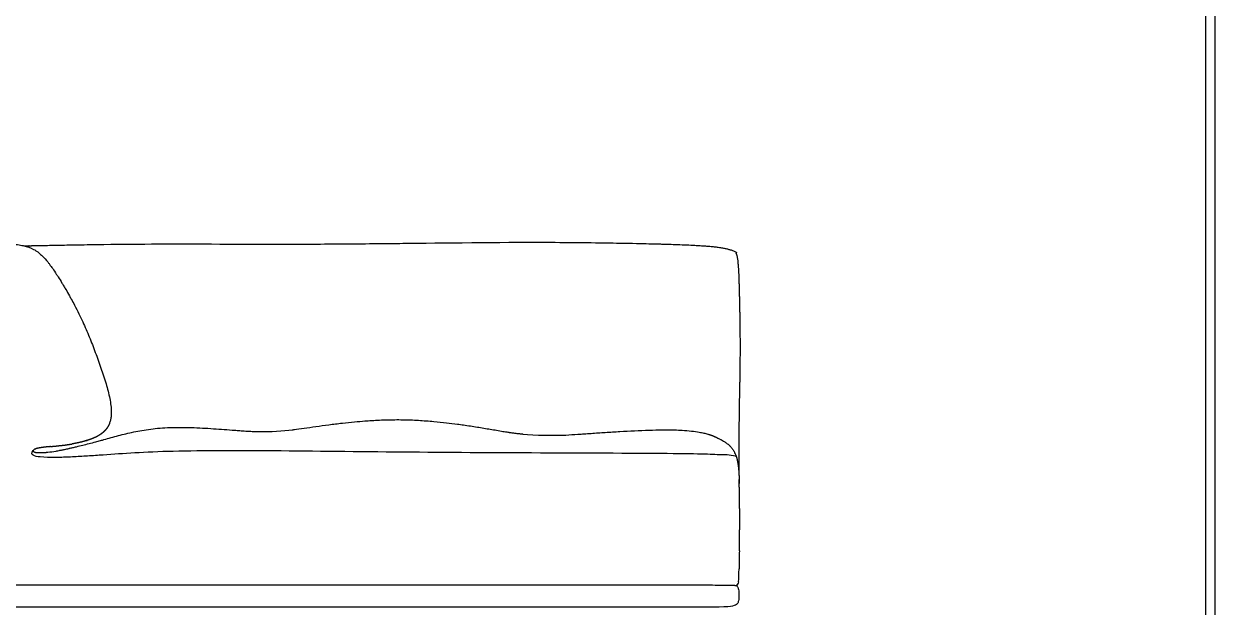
# Model space of a CAD drawing. Header units: millimetres. Extents: x 0 to 2575, y 0 to 3642.
# Drawn here: x 927 to 2575, y 1720 to 2526 of the extents above; entities that cross this region are included whole.
import ezdxf

# ---------------------------------------------------------------- set-up
doc = ezdxf.new("R2010")
doc.units = ezdxf.units.MM
doc.layers.add('4501 Delphi Corner module 120 x 85 cm - L', color=7, linetype='Continuous', true_color=0x000000)

msp = doc.modelspace()

# ---------------------------------------------------------------- linework, layer by layer
at = {"layer": '4501 Delphi Corner module 120 x 85 cm - L'}
for points in [[(0, 0), (2575.1, 0), (2575.1, 3641.9), (0, 3641.9)], [(12.8, 12.8), (2562.3, 12.8), (2562.3, 3629.1), (12.8, 3629.1)]]:
    msp.add_lwpolyline(points, close=True, dxfattribs=at)
at = {"layer": '4501 Delphi Corner module 120 x 85 cm - L', "color": 178, "lineweight": -3, "true_color": 0x000000}
for points, degree, knots in [([(910.2, 2222.2), (913.1, 2221.9), (915.9, 2221.5), (921.3, 2220.7), (923.9, 2220.3), (931.9, 2218.4), (936.5, 2216.8), (940.7, 2214.5)], 3, [196.867555, 196.867555, 196.867555, 196.867555, 208.314061, 208.314061, 219.921189, 219.921189, 245.297347, 245.297347, 245.297347, 245.297347]), ([(927.4, 2219.5), (930.9, 2219.5), (934.3, 2219.6), (934.3, 2219.6), (934.4, 2219.6), (940, 2219.7), (945.6, 2219.8)], 2, [15.365534, 15.365534, 15.365534, 16, 16, 17, 17, 18, 18, 18]), ([(940.7, 2214.5), (941.8, 2214), (942.8, 2213.4), (945, 2212), (946.1, 2211.2), (948, 2209.8), (948.7, 2209.2), (950.8, 2207.4), (952.2, 2206.1), (955.7, 2202.6), (957.8, 2200.2), (961.1, 2196.2), (961.9, 2195.1), (964.2, 2192), (965.7, 2190), (967.2, 2187.9)], 3, [0, 0, 0, 0, 6.612624, 6.612624, 14.166369, 14.166369, 18.976298, 18.976298, 28.297862, 28.297862, 41.146151, 41.146151, 45.717022, 45.717022, 53.394162, 53.394162, 53.394162, 53.394162]), ([(945.6, 2219.8), (951.1, 2219.9), (956.7, 2220.1), (956.9, 2220.1), (957.1, 2220.1)], 2, [0, 0, 0, 1, 1, 2, 2, 2]), ([(957.1, 2220.1), (960.9, 2220.1), (964.8, 2220.2), (972.6, 2220.4), (976.6, 2220.4), (984.8, 2220.6), (988.8, 2220.7), (1004.4, 2220.9), (1016.5, 2221.1), (1053.7, 2221.7), (1078.7, 2221.9), (1103.8, 2222)], 3, [0, 0, 0, 0, 10.370826, 10.370826, 20.648249, 20.648249, 31.929803, 31.929803, 69.498996, 69.498996, 147.48784, 147.48784, 147.48784, 147.48784]), ([(1270.1, 2221.8), (1299.8, 2221.8), (1330.1, 2221.9), (1375.6, 2222.2), (1390.8, 2222.3), (1415.6, 2222.6), (1425.8, 2222.7), (1440.7, 2222.8), (1445.8, 2222.9), (1451.4, 2222.9)], 3, [0, 0, 0, 0, 87.173002, 87.173002, 133.858523, 133.858523, 166.565195, 166.565195, 181.546674, 181.546674, 181.546674, 181.546674]), ([(1644, 2224.4), (1676.3, 2224.3), (1710.3, 2223.9), (1748.6, 2223.3), (1753.8, 2223.2), (1762, 2223.1), (1765.6, 2223), (1776.4, 2222.8), (1782.6, 2222.6), (1793, 2222.4), (1797.5, 2222.3), (1803.6, 2222.1), (1805.7, 2222.1), (1809.9, 2221.9), (1812, 2221.9), (1817.4, 2221.7), (1821.2, 2221.6), (1825.6, 2221.5)], 3, [0.009498, 0.009498, 0.009498, 0.009498, 74.289164, 74.289164, 88.088366, 88.088366, 99.287895, 99.287895, 121.099691, 121.099691, 142.154398, 142.154398, 153.424423, 153.424423, 164.713392, 164.713392, 182.485993, 182.485993, 182.485993, 182.485993]), ([(1825.6, 2221.5), (1829.6, 2221.3), (1833.7, 2221.2), (1841.7, 2220.8), (1845.9, 2220.7), (1851.2, 2220.4), (1852.4, 2220.4), (1856, 2220.2), (1858.5, 2220), (1863.4, 2219.7), (1865.9, 2219.6), (1870.6, 2219.2), (1872.7, 2219.1), (1874.8, 2218.9)], 3, [182.485993, 182.485993, 182.485993, 182.485993, 194.869778, 194.869778, 207.365257, 207.365257, 211.117504, 211.117504, 218.627785, 218.627785, 226.34808, 226.34808, 233.009173, 233.009173, 233.009173, 233.009173]), ([(1874.8, 2218.9), (1876.7, 2218.7), (1878.8, 2218.5), (1882.5, 2218.1), (1884.3, 2217.9), (1887.2, 2217.5), (1888.3, 2217.4), (1891.3, 2216.9), (1893.1, 2216.6), (1895, 2216.3)], 3, [0, 0, 0, 0, 6.23849, 6.23849, 11.931448, 11.931448, 15.495561, 15.495561, 21.554636, 21.554636, 21.554636, 21.554636]), ([(1895, 2216.3), (1896.5, 2216), (1898.1, 2215.7), (1900.2, 2215.2), (1900.9, 2215), (1902.1, 2214.7), (1902.7, 2214.5), (1904.7, 2214), (1906.2, 2213.5), (1908.3, 2212.8), (1909, 2212.5), (1910.4, 2211.9), (1911.1, 2211.5), (1911.6, 2211.2)], 3, [0, 0, 0, 0, 4.922841, 4.922841, 7.070458, 7.070458, 9.006092, 9.006092, 13.495436, 13.495436, 15.738734, 15.738734, 18.324934, 18.324934, 18.324934, 18.324934]), ([(1911.6, 2211.2), (1911.7, 2211.1), (1911.8, 2211.1), (1911.8, 2211.1), (1911.9, 2211), (1912, 2211), (1912.1, 2210.9), (1912.1, 2210.8), (1912.2, 2210.7), (1912.3, 2210.7), (1912.3, 2210.7), (1912.3, 2210.7), (1912.4, 2210.6), (1912.4, 2210.6), (1912.5, 2210.5), (1912.5, 2210.5), (1912.6, 2210.4), (1912.6, 2210.4), (1912.6, 2210.4), (1912.6, 2210.3), (1912.7, 2210.3), (1912.7, 2210.3), (1912.7, 2210.2), (1912.7, 2210.2), (1912.7, 2210.2), (1912.8, 2210.1), (1912.8, 2210.1), (1912.8, 2210.1), (1912.8, 2210.1), (1912.8, 2210), (1912.8, 2210), (1912.8, 2210), (1912.8, 2210), (1912.8, 2210), (1912.8, 2209.9), (1912.8, 2209.9), (1912.8, 2209.9), (1912.8, 2209.9), (1912.8, 2209.9)], 2, [0, 0, 0, 1, 1, 2, 2, 3, 3, 4, 4, 5, 5, 6, 6, 7, 7, 8, 8, 9, 9, 10, 10, 11, 11, 12, 12, 13, 13, 14, 14, 15, 15, 16, 16, 17, 17, 18, 18, 19, 19, 19]), ([(1912.4, 2208.9), (1912.4, 2208.9), (1912.4, 2208.9), (1912.5, 2208.9), (1912.5, 2208.8), (1912.5, 2208.8), (1912.5, 2208.7), (1912.6, 2208.5), (1912.7, 2208.4), (1912.7, 2208.3), (1912.8, 2208.2), (1912.8, 2208), (1912.9, 2207.9), (1912.9, 2207.8), (1913, 2207.6), (1913, 2207.5), (1913.1, 2207), (1913.2, 2206.7), (1913.4, 2206), (1913.6, 2205.4), (1913.7, 2204.9)], 3, [4.353301, 4.353301, 4.353301, 4.353301, 4.408032, 4.408032, 5.003697, 5.003697, 5.369831, 5.369831, 5.783383, 5.783383, 5.783383, 6.101443, 6.101443, 6.308587, 6.308587, 6.788539, 6.788539, 7.685713, 7.685713, 9.278669, 9.278669, 9.278669, 9.278669]), ([(1912.8, 2209.9), (1912.8, 2209.8), (1912.8, 2209.8), (1912.8, 2209.6), (1912.8, 2209.6), (1912.8, 2209.6)], 3, [0.286284, 0.286284, 0.286284, 0.286284, 13.310132, 13.310132, 26.331562, 26.331562, 26.331562, 26.331562]), ([(1913.7, 2204.9), (1913.8, 2204.3), (1914, 2203.5), (1914.2, 2202.2), (1914.3, 2201.6), (1914.6, 2199.5), (1914.7, 2198.1), (1914.9, 2196.7), (1914.9, 2196.4), (1914.9, 2196), (1915, 2195.7), (1915, 2195.4), (1915, 2195), (1915, 2194.7), (1915.1, 2194.3), (1915.1, 2193.9), (1915.1, 2193.6), (1915.2, 2193.3), (1915.2, 2193.1), (1915.2, 2192.8), (1915.2, 2192.7), (1915.2, 2192.5), (1915.2, 2192.4), (1915.3, 2192), (1915.3, 2191.6), (1915.3, 2191.2), (1915.3, 2190.9), (1915.4, 2190.7), (1915.4, 2190.5), (1915.4, 2190.3), (1915.4, 2190.1), (1915.4, 2189.9)], 3, [0, 0, 0, 0, 2.139748, 2.139748, 4.213232, 4.213232, 8.57329, 8.57329, 8.57329, 9.57329, 9.57329, 9.57329, 10.57329, 10.57329, 10.57329, 11.57329, 11.57329, 11.57329, 12.57329, 12.57329, 12.57329, 13.57329, 13.57329, 13.57329, 14.57329, 14.57329, 14.57329, 15.57329, 15.57329, 15.57329, 16.57329, 16.57329, 16.57329, 16.57329]), ([(967.2, 2187.9), (968.8, 2185.5), (970.5, 2182.9), (973, 2179.2), (973.9, 2177.8), (976.4, 2173.7), (978.2, 2170.8), (980.7, 2166.8), (981.5, 2165.4), (983.4, 2162.2), (984.3, 2160.8), (986.9, 2156.3), (988.6, 2153.4), (991.1, 2148.9), (991.9, 2147.4), (994.2, 2143.1), (995.8, 2140.3), (997.3, 2137.4)], 3, [0, 0, 0, 0, 10.298046, 10.298046, 15.85644, 15.85644, 27.3909, 27.3909, 32.556936, 32.556936, 37.120062, 37.120062, 46.227853, 46.227853, 50.703306, 50.703306, 59.28997, 59.28997, 59.28997, 59.28997]), ([(1916, 2179.7), (1916, 2178.2), (1916.1, 2176.7), (1916.1, 2176.3), (1916.1, 2175.9), (1916.2, 2174.9), (1916.2, 2173.8), (1916.3, 2172.8), (1916.3, 2171.8), (1916.3, 2170.9), (1916.4, 2170), (1916.4, 2168.7), (1916.4, 2167.5), (1916.5, 2166.1), (1916.5, 2164.8), (1916.6, 2163.9), (1916.6, 2162.9), (1916.6, 2160.6), (1916.7, 2158.3), (1916.7, 2157.8), (1916.7, 2157.4), (1916.8, 2155.4), (1916.8, 2153.5), (1916.9, 2151.1), (1916.9, 2148.6), (1917, 2147.9), (1917, 2147.1), (1917, 2145.4), (1917, 2143.8), (1917.1, 2141.3), (1917.1, 2138.9), (1917.2, 2136.5), (1917.2, 2134.1), (1917.2, 2133.8), (1917.3, 2133.4), (1917.3, 2131.4), (1917.3, 2129.4), (1917.4, 2127.1), (1917.4, 2124.8)], 2, [0, 0, 0, 1, 1, 2, 2, 3, 3, 4, 4, 5, 5, 6, 6, 7, 7, 8, 8, 9, 9, 10, 10, 11, 11, 12, 12, 13, 13, 14, 14, 15, 15, 16, 16, 17, 17, 18, 18, 19, 19, 19]), ([(997.3, 2137.4), (999.4, 2133.5), (1001.4, 2129.5), (1005.2, 2121.8), (1007, 2118.1), (1010.3, 2110.9), (1011.8, 2107.4), (1014.8, 2100.4), (1016.3, 2097), (1017.7, 2093.5)], 3, [0, 0, 0, 0, 13.478253, 13.478253, 25.790421, 25.790421, 37.370688, 37.370688, 48.640487, 48.640487, 48.640487, 48.640487]), ([(1017.7, 2093.5), (1020.6, 2086.4), (1023.4, 2079.3), (1028.7, 2064.9), (1031.3, 2057.6), (1033.9, 2050.4)], 3, [0, 0, 0, 0, 22.886978, 22.886978, 46.047868, 46.047868, 46.047868, 46.047868]), ([(1917.9, 2078.4), (1917.9, 2074.8), (1917.9, 2071), (1917.8, 2066), (1917.8, 2064.7), (1917.8, 2062.4), (1917.8, 2061.2), (1917.8, 2058.8), (1917.8, 2057.5), (1917.7, 2052.8), (1917.7, 2049), (1917.5, 2041.4), (1917.5, 2037.5), (1917.4, 2033.3)], 3, [0, 0, 0, 0, 10.397267, 10.397267, 14.473841, 14.473841, 19.265129, 19.265129, 23.850653, 23.850653, 35.644131, 35.644131, 45.209332, 45.209332, 45.209332, 45.209332]), ([(1033.9, 2050.4), (1036.3, 2043.3), (1038.8, 2036), (1042.9, 2022.1), (1044.7, 2015.1), (1046, 2008.3)], 3, [0, 0, 0, 0, 22.829831, 22.829831, 44.050027, 44.050027, 44.050027, 44.050027]), ([(1917.4, 2033.3), (1917.4, 2031), (1917.3, 2028.7), (1917.3, 2026.4), (1917.2, 2023.4), (1917.2, 2020.5), (1917.1, 2014.8), (1917, 2012.2), (1916.9, 2009.6), (1916.9, 2007), (1916.8, 2004.6), (1916.8, 2002.1)], 3, [0, 0, 0, 0, 6.834506, 6.834506, 6.834506, 15.773576, 15.773576, 24.548704, 24.548704, 24.548704, 33.478698, 33.478698, 33.478698, 33.478698]), ([(1046, 2008.3), (1046.7, 2005.1), (1047.2, 2001.9), (1047.9, 1995.8), (1048.1, 1992.8), (1048.1, 1988.9), (1048.1, 1988), (1048, 1985.3), (1047.9, 1983.5), (1047.5, 1980.9), (1047.3, 1980.1), (1046.8, 1977.7), (1046.4, 1976.1), (1045.9, 1974.6)], 3, [0, 0, 0, 0, 9.720016, 9.720016, 18.756372, 18.756372, 21.618161, 21.618161, 27.103896, 27.103896, 29.737364, 29.737364, 34.802562, 34.802562, 34.802562, 34.802562]), ([(1916.8, 2002.1), (1916.8, 2001.9), (1916.8, 2001.7), (1916.8, 2001.1), (1916.8, 2000.6), (1916.8, 2000.1), (1916.8, 1999.7), (1916.7, 1999.4), (1916.7, 1999.1), (1916.7, 1998.4), (1916.7, 1997.7), (1916.7, 1997.6), (1916.7, 1997.5), (1916.7, 1996.8), (1916.7, 1996), (1916.7, 1995.9), (1916.7, 1995.8), (1916.7, 1995.1), (1916.7, 1994.5), (1916.7, 1994.2), (1916.7, 1993.9), (1916.6, 1993.4), (1916.6, 1992.9), (1916.6, 1992.4), (1916.6, 1992), (1916.6, 1991.6), (1916.6, 1991.3), (1916.6, 1990.7), (1916.6, 1990.1), (1916.6, 1989.9), (1916.6, 1989.6), (1916.6, 1988.9), (1916.6, 1988.3), (1916.6, 1988.1), (1916.6, 1987.9), (1916.5, 1987.1), (1916.5, 1986.4)], 2, [0, 0, 0, 1, 1, 2, 2, 3, 3, 4, 4, 5, 5, 6, 6, 7, 7, 8, 8, 9, 9, 10, 10, 11, 11, 12, 12, 13, 13, 14, 14, 15, 15, 16, 16, 17, 17, 18, 18, 18]), ([(1298.2, 1965.1), (1298.2, 1965.1), (1298.2, 1965.1), (1298.2, 1965.1), (1298.2, 1965.1), (1298.3, 1965.1), (1298.3, 1965.1), (1298.3, 1965.1), (1298.3, 1965.1), (1298.4, 1965.1), (1298.5, 1965.1), (1298.6, 1965.1), (1298.8, 1965.1), (1299.1, 1965.2), (1299.4, 1965.2), (1300.2, 1965.3), (1300.8, 1965.4), (1301.4, 1965.5), (1305.1, 1966), (1309.9, 1966.6), (1314.8, 1967.3), (1320, 1968.1), (1325.7, 1968.9), (1331.2, 1969.7), (1337, 1970.5), (1343.1, 1971.3), (1348.9, 1972.1), (1355.1, 1972.9), (1361.5, 1973.7), (1367.8, 1974.4), (1373.3, 1975), (1378.9, 1975.6), (1389.3, 1976.6), (1394.2, 1977), (1399.1, 1977.4), (1401.9, 1977.6), (1405.1, 1977.8), (1408.5, 1978), (1415.6, 1978.4), (1422.7, 1978.8), (1437, 1979.1), (1444.2, 1979.2), (1451.4, 1979.1)], 3, [0.019758, 0.019758, 0.019758, 0.019758, 0.040319, 0.040319, 0.081055, 0.081055, 0.162308, 0.162308, 0.324696, 0.324696, 0.649396, 0.649396, 1.298866, 1.298866, 2.628669, 2.628669, 5.411795, 5.411795, 5.411795, 22.121651, 22.121651, 22.121651, 39.746959, 39.746959, 39.746959, 58.015523, 58.015523, 58.015523, 77.276722, 77.276722, 77.276722, 93.990835, 93.990835, 108.81155, 108.81155, 108.81155, 118.326925, 118.326925, 118.326925, 139.68753, 139.68753, 161.307684, 161.307684, 161.307684, 161.307684]), ([(1451.4, 1979.1), (1458.6, 1979), (1465.8, 1978.7), (1480.2, 1977.8), (1487.3, 1977.3), (1494.4, 1976.6), (1500.2, 1976.1), (1506.1, 1975.5), (1516.9, 1974.3), (1521.9, 1973.6), (1526.9, 1973), (1529.7, 1972.6), (1532.6, 1972.2), (1535.4, 1971.8), (1541.7, 1970.9), (1548.2, 1969.9), (1554.5, 1968.9), (1560.4, 1968), (1566.7, 1966.9), (1572.4, 1965.9), (1575.4, 1965.5), (1578.3, 1965), (1584.2, 1964), (1587.2, 1963.4), (1589.7, 1963), (1592.5, 1962.5), (1594.4, 1962.2), (1595.5, 1962.1), (1596.3, 1961.9), (1596.8, 1961.9), (1597.5, 1961.8), (1597.8, 1961.7), (1598.1, 1961.7), (1598.4, 1961.6), (1598.8, 1961.6), (1599.7, 1961.4), (1600.2, 1961.3), (1600.9, 1961.3), (1601.6, 1961.2), (1602.9, 1961), (1606.3, 1960.6), (1608.6, 1960.3), (1611, 1960), (1611.6, 1959.9), (1612.2, 1959.9), (1613.5, 1959.7), (1614.2, 1959.6), (1615.9, 1959.4), (1616.6, 1959.4), (1617.2, 1959.3), (1617.3, 1959.3), (1617.3, 1959.3)], 3, [0, 0, 0, 0, 21.64896, 21.64896, 43.101366, 43.101366, 43.101366, 60.667371, 60.667371, 75.830564, 75.830564, 75.830564, 84.475774, 84.475774, 84.475774, 103.986472, 103.986472, 103.986472, 122.722049, 122.722049, 122.722049, 132.129889, 132.129889, 142.893323, 142.893323, 142.893323, 154.620505, 154.620505, 154.620505, 163.069828, 163.069828, 170.681246, 170.681246, 170.681246, 178.979972, 178.979972, 187.304169, 187.304169, 187.304169, 196.168694, 196.168694, 206.197367, 206.197367, 206.197367, 208.553744, 208.553744, 211.685968, 211.685968, 216.699795, 216.699795, 218.706726, 218.706726, 218.706726, 218.706726]), ([(1916.5, 1986.4), (1916.5, 1985.8), (1916.5, 1985.2), (1916.5, 1984.6), (1916.5, 1984.4), (1916.5, 1984.3), (1916.5, 1984.1), (1916.5, 1983.7), (1916.5, 1983.3), (1916.5, 1982.8), (1916.5, 1982.6), (1916.5, 1982.3), (1916.5, 1982.1), (1916.4, 1977), (1916.4, 1971.9), (1916.3, 1966.4), (1916.3, 1961.3), (1916.2, 1955.8), (1916.2, 1950.5)], 3, [0, 0, 0, 0, 1, 1, 1, 2, 2, 2, 3, 3, 3, 4, 4, 4, 20.548091, 20.548091, 20.548091, 36.663463, 36.663463, 36.663463, 36.663463]), ([(1045.9, 1974.6), (1045.4, 1973.5), (1045, 1972.4), (1044.5, 1971.4), (1044, 1970.4), (1043.4, 1969.4), (1042.8, 1968.4), (1042.2, 1967.5), (1041.5, 1966.6), (1040.8, 1965.7), (1040.1, 1964.8), (1039.3, 1964), (1038.5, 1963.2), (1037.7, 1962.4), (1036.8, 1961.6), (1036.7, 1961.5), (1036.5, 1961.3), (1035.8, 1960.7), (1035.1, 1960.1), (1034.1, 1959.4), (1033.2, 1958.8), (1032.2, 1958.1), (1031.2, 1957.5), (1030.1, 1956.9), (1029.1, 1956.2), (1028, 1955.7), (1026.9, 1955.1)], 2, [0, 0, 0, 1, 1, 2, 2, 3, 3, 4, 4, 5, 5, 6, 6, 7, 7, 8, 8, 9, 9, 10, 10, 11, 11, 12, 12, 13, 13, 13]), ([(1035.9, 1951), (1038.7, 1951.8), (1041.9, 1952.7), (1048.8, 1954.7), (1052, 1955.5), (1062.4, 1958.3), (1069.2, 1960), (1076.3, 1961.6), (1080.1, 1962.4), (1083.8, 1963.1), (1091.6, 1964.5), (1095.6, 1965.1), (1103.8, 1966.3), (1108, 1966.8), (1116.8, 1967.6), (1121.3, 1967.9), (1125.8, 1968.1)], 3, [0, 0, 0, 0, 10.848614, 10.848614, 21.042513, 21.042513, 42.29644, 42.29644, 42.29644, 53.81576, 53.81576, 65.949213, 65.949213, 78.806178, 78.806178, 92.483418, 92.483418, 92.483418, 92.483418]), ([(1125.8, 1968.1), (1128.2, 1968.2), (1130.5, 1968.3), (1135.3, 1968.4), (1137.8, 1968.4), (1145.2, 1968.5), (1150.2, 1968.4), (1155.2, 1968.3), (1160.3, 1968.2), (1165.4, 1968), (1175.5, 1967.5), (1180.7, 1967.3), (1185.7, 1966.9), (1190.7, 1966.6), (1195.8, 1966.3), (1200.7, 1965.9), (1205.5, 1965.6), (1210.5, 1965.2), (1215.2, 1964.8), (1217.6, 1964.7), (1220, 1964.5), (1224.9, 1964.1), (1227.4, 1963.9), (1229.6, 1963.7), (1230.5, 1963.7), (1231.3, 1963.6), (1232.1, 1963.6), (1233.7, 1963.4), (1234.8, 1963.4), (1236.5, 1963.3), (1237.1, 1963.2), (1237.5, 1963.2), (1237.9, 1963.2), (1238.4, 1963.1), (1239.2, 1963.1), (1239.6, 1963.1), (1240.1, 1963.1), (1240.6, 1963), (1241.7, 1963), (1244.8, 1962.9), (1247, 1962.8), (1249.5, 1962.7), (1250, 1962.7), (1250.6, 1962.7), (1251.9, 1962.7), (1252.9, 1962.7), (1254, 1962.6), (1254.3, 1962.6), (1254.8, 1962.6), (1255, 1962.6), (1255.1, 1962.6), (1255.1, 1962.6), (1255.1, 1962.6)], 3, [0, 0, 0, 0, 7.145031, 7.145031, 14.48465, 14.48465, 29.627677, 29.627677, 29.627677, 45.020555, 45.020555, 60.255511, 60.255511, 60.255511, 75.291024, 75.291024, 75.291024, 90.116516, 90.116516, 90.116516, 97.740259, 97.740259, 106.647727, 106.647727, 106.647727, 110.461199, 110.461199, 110.461199, 118.7427, 118.7427, 126.615991, 126.615991, 126.615991, 134.307225, 134.307225, 143.178807, 143.178807, 143.178807, 152.099259, 152.099259, 161.569654, 161.569654, 161.569654, 163.512598, 163.512598, 166.959652, 166.959652, 168.760403, 168.760403, 170.409712, 170.409712, 171.00551, 171.00551, 171.00551, 171.00551]), ([(1676.9, 1957.9), (1682.1, 1958.2), (1688, 1958.6), (1693.5, 1959), (1696.4, 1959.2), (1699.4, 1959.4), (1702.4, 1959.6), (1705.5, 1959.8), (1708.7, 1960), (1711.8, 1960.2), (1718.2, 1960.7), (1725, 1961.1), (1731.4, 1961.5), (1738.2, 1962), (1745, 1962.4), (1751.8, 1962.8), (1765, 1963.6), (1778.9, 1964.3), (1792.1, 1964.7), (1798.3, 1964.9), (1804.7, 1965), (1816.4, 1965.1), (1822.2, 1965.1), (1827.7, 1964.9)], 3, [0, 0, 0, 0, 17.652297, 17.652297, 17.652297, 26.810031, 26.810031, 26.810031, 36.397581, 36.397581, 36.397581, 56.273335, 56.273335, 56.273335, 76.793007, 76.793007, 76.793007, 117.377143, 117.377143, 117.377143, 136.26932, 136.26932, 153.195449, 153.195449, 153.195449, 153.195449]), ([(1827.7, 1964.9), (1831, 1964.9), (1834.3, 1964.7), (1842, 1964.3), (1846.4, 1963.9), (1854.3, 1963), (1858, 1962.5), (1863.7, 1961.5), (1865.7, 1961.1), (1868.7, 1960.4), (1869.7, 1960.1), (1871.5, 1959.7), (1872.4, 1959.4), (1873.2, 1959.2), (1873.7, 1959.1), (1874.1, 1958.9), (1874.7, 1958.7), (1874.9, 1958.7), (1875.2, 1958.6), (1875.3, 1958.6), (1875.5, 1958.5), (1875.5, 1958.5), (1875.6, 1958.5), (1875.6, 1958.5), (1875.6, 1958.5), (1875.7, 1958.5), (1875.7, 1958.4), (1875.7, 1958.4), (1875.7, 1958.4), (1875.7, 1958.4), (1875.7, 1958.4), (1875.7, 1958.4), (1875.7, 1958.4)], 3, [0, 0, 0, 0, 10.055075, 10.055075, 23.3033, 23.3033, 34.815291, 34.815291, 41.824251, 41.824251, 45.207043, 45.207043, 48.568137, 48.568137, 48.568137, 50.250846, 50.250846, 51.091932, 51.091932, 51.512528, 51.512528, 51.723119, 51.723119, 51.829041, 51.829041, 51.883308, 51.883308, 51.897636, 51.897636, 51.905125, 51.905125, 51.91179, 51.91179, 51.91179, 51.91179]), ([(964.1, 1941.9), (965.2, 1942.1), (966.3, 1942.2), (967.5, 1942.3), (968.6, 1942.4), (969.8, 1942.5), (971, 1942.6), (972.2, 1942.8), (973.4, 1942.9), (974.7, 1943), (975.9, 1943.2), (977.2, 1943.3), (978.4, 1943.4), (979.7, 1943.6), (981, 1943.7), (982.3, 1943.9), (983.5, 1944), (984.8, 1944.2), (986.1, 1944.4), (987.5, 1944.6), (988.8, 1944.8), (990.1, 1945), (991.4, 1945.2), (992.8, 1945.4), (994.1, 1945.6), (994.1, 1945.6), (994.1, 1945.6)], 2, [0, 0, 0, 1, 1, 2, 2, 3, 3, 4, 4, 5, 5, 6, 6, 7, 7, 8, 8, 9, 9, 10, 10, 11, 11, 12, 12, 13, 13, 13]), ([(977.1, 1936.8), (977.7, 1936.9), (977.9, 1936.9), (978.1, 1937), (978.3, 1937), (978.8, 1937.1), (979.4, 1937.2), (980, 1937.3), (980.3, 1937.4), (980.5, 1937.4), (980.8, 1937.5), (981.3, 1937.6), (981.8, 1937.7), (982.3, 1937.8), (982.7, 1937.9), (983.1, 1938), (983.6, 1938.1), (984.5, 1938.3), (985.6, 1938.5), (987.6, 1938.9), (988.6, 1939.1), (989.9, 1939.4), (990.2, 1939.5), (991.7, 1939.8), (993.2, 1940.1), (996.4, 1940.9), (998.2, 1941.3), (1000.2, 1941.8), (1002.9, 1942.4), (1005.7, 1943.1), (1011.5, 1944.6), (1014.5, 1945.3), (1020.3, 1946.8), (1023.6, 1947.7), (1027.6, 1948.8), (1028.7, 1949.1), (1032.1, 1950), (1034, 1950.5), (1035.9, 1951)], 3, [0, 0, 0, 0, 5, 6, 6, 6, 7, 7, 7, 8, 8, 8, 9, 9, 9, 10, 10, 10, 16.423971, 16.423971, 21.828887, 21.828887, 23.257854, 23.257854, 29.75122, 29.75122, 36.364557, 36.364557, 36.364557, 46.127214, 46.127214, 55.732138, 55.732138, 65.456287, 65.456287, 68.882211, 68.882211, 74.022625, 74.022625, 74.022625, 74.022625]), ([(1012.8, 1949.8), (1012.1, 1949.6), (1011.5, 1949.4), (1011.2, 1949.4), (1011, 1949.3), (1010.7, 1949.2), (1010.3, 1949.1), (1010.2, 1949.1), (1010, 1949), (1009.6, 1948.9), (1009.2, 1948.8), (1008.3, 1948.6), (1007.4, 1948.3), (1007.3, 1948.3), (1007.3, 1948.3), (1006, 1948), (1004.7, 1947.7), (1003.4, 1947.4), (1002.1, 1947.1), (1002, 1947.1), (1002, 1947.1), (1000.7, 1946.8), (999.4, 1946.6), (998.1, 1946.3), (996.8, 1946.1), (995.4, 1945.8), (994.1, 1945.6)], 2, [0, 0, 0, 1, 1, 2, 2, 3, 3, 4, 4, 5, 5, 6, 6, 7, 7, 8, 8, 9, 9, 10, 10, 11, 11, 12, 12, 12.997982, 12.997982, 12.997982]), ([(1014.4, 1950.3), (1014.4, 1950.3), (1014.4, 1950.3), (1014.2, 1950.2), (1014.1, 1950.2), (1014, 1950.2), (1013.8, 1950.1), (1013.7, 1950.1), (1013.6, 1950.1), (1013.5, 1950), (1013.4, 1950), (1013.4, 1950), (1013.4, 1950), (1013.2, 1950), (1013.1, 1949.9), (1013, 1949.9), (1012.9, 1949.8), (1012.8, 1949.8), (1012.7, 1949.8), (1012.5, 1949.7), (1012.4, 1949.7), (1012.3, 1949.7), (1012.1, 1949.6)], 2, [1.999989, 1.999989, 1.999989, 2, 2, 3, 3, 4, 4, 5, 5, 6, 6, 7, 7, 8, 8, 9, 9, 10, 10, 11, 11, 12, 12, 12]), ([(1026.9, 1955.1), (1025.8, 1954.6), (1024.6, 1954), (1023.4, 1953.5), (1022.3, 1953), (1021.5, 1952.8), (1020.8, 1952.5), (1020.3, 1952.3), (1019.8, 1952.1), (1019.4, 1951.9), (1018.9, 1951.8), (1018.4, 1951.6), (1017.8, 1951.4), (1017.5, 1951.3), (1017.2, 1951.2), (1017.1, 1951.2), (1017.1, 1951.1), (1016.8, 1951.1), (1016.5, 1951), (1016.2, 1950.9), (1016, 1950.8), (1015.8, 1950.7), (1015.6, 1950.7), (1015.4, 1950.6), (1015.2, 1950.6), (1014.7, 1950.4), (1014.1, 1950.2)], 2, [0, 0, 0, 1, 1, 2, 2, 3, 3, 4, 4, 5, 5, 6, 6, 7, 7, 8, 8, 9, 9, 10, 10, 11, 11, 12, 12, 13, 13, 13]), ([(1875.7, 1958.4), (1876.1, 1958.3), (1876.5, 1958.2), (1876.9, 1958), (1877.3, 1957.9), (1877.7, 1957.8), (1878, 1957.7), (1878.1, 1957.6), (1878.1, 1957.6), (1878.2, 1957.6), (1878.5, 1957.5), (1878.8, 1957.4), (1879.2, 1957.3), (1879.5, 1957.1), (1879.8, 1957), (1880.1, 1956.9), (1880.2, 1956.9), (1880.2, 1956.9), (1880.2, 1956.9), (1880.6, 1956.7), (1880.9, 1956.6), (1881.3, 1956.5), (1881.4, 1956.4), (1881.5, 1956.3), (1881.7, 1956.3), (1881.9, 1956.2), (1882.1, 1956.1), (1882.3, 1956), (1882.5, 1956), (1882.7, 1955.9), (1882.9, 1955.8), (1883, 1955.7), (1883.1, 1955.7), (1883.2, 1955.6), (1883.5, 1955.5), (1883.7, 1955.4), (1884, 1955.3), (1884.1, 1955.3), (1884.1, 1955.2), (1884.2, 1955.2), (1884.4, 1955.1), (1884.6, 1955), (1884.9, 1954.9), (1884.9, 1954.9), (1885, 1954.8), (1885.1, 1954.8), (1885.3, 1954.7), (1885.5, 1954.6), (1885.6, 1954.5), (1885.7, 1954.5), (1885.8, 1954.4), (1885.9, 1954.4), (1886.9, 1953.9), (1887.7, 1953.5), (1888.3, 1953.2), (1889, 1952.8), (1889.6, 1952.5), (1890.5, 1952), (1890.9, 1951.8), (1891.2, 1951.6), (1891.6, 1951.4), (1891.8, 1951.2), (1892.1, 1951.1), (1892.4, 1950.9), (1892.6, 1950.8), (1892.8, 1950.7), (1893.1, 1950.5), (1893.3, 1950.4), (1893.5, 1950.2), (1893.8, 1950.1), (1894.1, 1949.9), (1894.4, 1949.8)], 3, [0, 0, 0, 0, 1, 1, 1, 2, 2, 2, 3, 3, 3, 4, 4, 4, 5, 5, 5, 6, 6, 6, 7, 7, 7, 8, 8, 8, 9, 9, 9, 10, 10, 10, 11, 11, 11, 12, 12, 12, 13, 13, 13, 14, 14, 14, 15, 15, 15, 16, 16, 16, 17, 17, 17, 29.377085, 29.377085, 29.377085, 45.14661, 45.14661, 60.598503, 60.598503, 60.598503, 75.638267, 75.638267, 75.638267, 90.316744, 90.316744, 90.316744, 104.631315, 104.631315, 104.631315, 118.582483, 118.582483, 118.582483, 118.582483]), ([(1894.6, 1949.6), (1894.8, 1949.5), (1895.2, 1949.3), (1896.3, 1948.6), (1897, 1948.2), (1898.3, 1947.3), (1898.7, 1947), (1899.8, 1946.2), (1900.5, 1945.7), (1901.9, 1944.6), (1902.5, 1944), (1903.5, 1943.1), (1903.7, 1942.9), (1904.4, 1942.2), (1904.8, 1941.8), (1905.2, 1941.4), (1906, 1940.4), (1906.9, 1939.4), (1908, 1937.8), (1908.4, 1937.3), (1909.1, 1936.1), (1909.4, 1935.5), (1909.7, 1934.9)], 3, [0.001943, 0.001943, 0.001943, 0.001943, 8.626554, 8.626554, 17.362882, 17.362882, 20.731162, 20.731162, 25.867118, 25.867118, 30.04867, 30.04867, 31.576466, 31.576466, 33.991159, 33.991159, 33.991159, 38.962037, 38.962037, 41.236736, 41.236736, 43.590123, 43.590123, 43.590123, 43.590123]), ([(1916.2, 1950.5), (1916.2, 1950.2), (1916.2, 1949.8), (1916.2, 1949.4), (1916.2, 1949.1), (1916.2, 1948.7), (1916.2, 1948.4), (1916.2, 1948.2), (1916.2, 1948.1), (1916.2, 1948), (1916.2, 1947.8), (1916.2, 1947.5), (1916.2, 1947.3), (1916.2, 1947), (1916.2, 1946.6), (1916.2, 1946.3), (1916.2, 1946), (1916.2, 1945.6), (1916.2, 1945.3), (1916.2, 1945), (1916.2, 1944.7), (1916.2, 1944.4), (1916.2, 1944), (1916.2, 1943.7), (1916.2, 1943.4), (1916.2, 1943.1), (1916.2, 1942.9), (1916.2, 1942.6)], 3, [0, 0, 0, 0, 1, 1, 1, 2, 2, 2, 3, 3, 3, 4, 4, 4, 5, 5, 5, 6, 6, 6, 7, 7, 7, 8, 8, 8, 9, 9, 9, 9]), ([(1031.6, 1929.9), (1024.4, 1929.4), (1010, 1928.5), (992.6, 1927.5), (979.5, 1927), (970.2, 1926.8), (950.4, 1926.7), (934.3, 1930.1), (940.3, 1936.6)], 3, [10, 10, 10, 10, 10.25, 10.5, 10.625, 10.75, 10.875, 11, 11, 11, 11]), ([(943, 1938.6), (942.4, 1938.3), (941.7, 1937.9), (941.5, 1937.8), (941.1, 1937.5), (940.8, 1937.3), (940.4, 1936.9), (940.3, 1936.7), (940.1, 1936.4), (940.1, 1936.3), (940, 1936.2), (940, 1936), (940, 1935.9), (940.1, 1935.8), (940.1, 1935.7), (940.2, 1935.5), (940.2, 1935.5), (940.3, 1935.3), (940.4, 1935.2), (940.5, 1935.1), (940.7, 1935), (940.9, 1934.8), (941.1, 1934.8), (941.4, 1934.6), (941.5, 1934.5), (941.8, 1934.4), (941.9, 1934.4), (942, 1934.4)], 3, [0, 0, 0, 0, 5.666535, 6.557438, 6.557438, 8.152165, 8.152165, 9.3844, 9.3844, 9.699744, 9.699744, 10.169307, 10.169307, 10.169307, 10.493179, 10.493179, 10.795761, 10.795761, 11.386037, 11.386037, 12.604083, 12.604083, 14.596609, 14.596609, 17.348647, 17.348647, 19.783649, 19.783649, 19.783649, 19.783649]), ([(942.6, 1934.2), (942.8, 1934.1), (943.1, 1934.1), (943.2, 1934.1), (943.4, 1934), (943.8, 1933.9), (944.3, 1933.9), (944.3, 1933.9), (944.4, 1933.9), (944.8, 1933.8), (945.2, 1933.8), (945.6, 1933.7), (945.9, 1933.7), (946.1, 1933.7), (946.3, 1933.7), (946.9, 1933.6), (947.4, 1933.6), (947.6, 1933.6), (947.7, 1933.6), (948.2, 1933.6), (948.7, 1933.6), (949.2, 1933.6), (949.8, 1933.6), (949.9, 1933.6), (950.1, 1933.6), (950.9, 1933.6), (951.6, 1933.6), (951.8, 1933.6), (952.1, 1933.6), (952.7, 1933.6), (953.4, 1933.6), (954, 1933.7), (954.6, 1933.7), (955, 1933.7), (955.3, 1933.8), (956.4, 1933.8), (957.4, 1933.9), (957.5, 1933.9), (957.6, 1933.9), (959, 1934.1), (960.5, 1934.2)], 2, [0, 0, 0, 1, 1, 2, 2, 3, 3, 4, 4, 5, 5, 6, 6, 7, 7, 8, 8, 9, 9, 10, 10, 11, 11, 12, 12, 13, 13, 14, 14, 15, 15, 16, 16, 17, 17, 18, 18, 19, 19, 20, 20, 20]), ([(964.1, 1941.9), (963, 1941.8), (961.9, 1941.7), (960.8, 1941.6), (959.8, 1941.5), (958.7, 1941.4), (957.7, 1941.3), (956.7, 1941.2), (955.7, 1941), (954.8, 1940.9), (953.8, 1940.8), (952.9, 1940.7), (952, 1940.6), (951.2, 1940.4), (950.3, 1940.3), (949.5, 1940.2), (948.7, 1940), (947.9, 1939.9), (947.1, 1939.7), (946.4, 1939.6), (945.7, 1939.4), (945.3, 1939.3), (944.9, 1939.2), (944.7, 1939.1), (944.4, 1939.1)], 2, [0, 0, 0, 1, 1, 2, 2, 3, 3, 4, 4, 5, 5, 6, 6, 7, 7, 8, 8, 9, 9, 10, 10, 11, 11, 12, 12, 12]), ([(1912.4, 1928.5), (1912.6, 1928.1), (1912.7, 1927.7), (1912.9, 1927.2), (1913.1, 1926.7), (1913.2, 1926.1), (1913.4, 1925.5), (1913.5, 1924.9), (1913.7, 1924.3), (1913.8, 1923.7), (1914, 1923), (1914.1, 1922.3), (1914.3, 1921.6), (1914.4, 1920.8), (1914.6, 1920), (1914.7, 1919.2), (1914.9, 1918.4), (1915, 1917.6), (1915.1, 1916.7), (1915.2, 1915.9), (1915.4, 1915), (1915.5, 1914.1), (1915.6, 1913.2), (1915.6, 1913.2), (1915.6, 1913.1), (1915.7, 1912.2), (1915.8, 1911.3)], 2, [0, 0, 0, 1, 1, 2, 2, 3, 3, 4, 4, 5, 5, 6, 6, 7, 7, 8, 8, 9, 9, 10, 10, 11, 11, 12, 12, 13, 13, 13]), ([(1915.8, 1911.3), (1915.9, 1910.3), (1916, 1909.3), (1916.1, 1908.3), (1916.1, 1907.3), (1916.2, 1906.3), (1916.3, 1905.3), (1916.3, 1904.2), (1916.4, 1903.2), (1916.4, 1902.1), (1916.5, 1901), (1916.5, 1900.5), (1916.5, 1899.9), (1916.6, 1899.4), (1916.6, 1898.9), (1916.6, 1897.8), (1916.6, 1896.7), (1916.7, 1896.3), (1916.7, 1895.9), (1916.7, 1895.1), (1916.7, 1894.4), (1916.7, 1894.1), (1916.7, 1893.8), (1916.7, 1893.1), (1916.7, 1892.5), (1916.7, 1892.3), (1916.8, 1892.1), (1916.8, 1891.8), (1916.8, 1891.5), (1916.8, 1891.1), (1916.8, 1890.8)], 2, [0, 0, 0, 1, 1, 2, 2, 3, 3, 4, 4, 5, 5, 6, 6, 7, 7, 8, 8, 9, 9, 10, 10, 11, 11, 12, 12, 13, 13, 14, 14, 15, 15, 15]), ([(1825.6, 1750.3), (1810.8, 1750.4), (1796, 1750.4), (1766.5, 1750.4), (1751.7, 1750.4), (1736.9, 1750.4), (1705.3, 1750.5), (1673.7, 1750.5), (1642, 1750.5)], 3, [0, 0, 0, 0, 44.384571, 44.384571, 88.769195, 88.769195, 88.769195, 183.58729, 183.58729, 183.58729, 183.58729]), ([(1894.3, 1750), (1894, 1750), (1893.7, 1750), (1893.5, 1750), (1891.3, 1750), (1889.1, 1750), (1887, 1750.1), (1882.5, 1750.1), (1877.4, 1750.1), (1872.9, 1750.2), (1871, 1750.2), (1869.1, 1750.2), (1867.2, 1750.2), (1863.1, 1750.2), (1858.9, 1750.2), (1850.6, 1750.3), (1846.5, 1750.3), (1842.3, 1750.3), (1840.3, 1750.3), (1838.2, 1750.3), (1836.2, 1750.3)], 3, [0, 0, 0, 0, 0.824954, 0.824954, 0.824954, 7.351016, 7.351016, 7.351016, 21.399753, 21.399753, 21.399753, 27.106629, 27.106629, 27.106629, 39.554932, 39.554932, 52.003401, 52.003401, 52.003401, 58.145249, 58.145249, 58.145249, 58.145249]), ([(1904.1, 1749.9), (1903.4, 1749.9), (1902.6, 1749.9), (1901.8, 1749.9), (1901.7, 1749.9), (1901.7, 1749.9), (1901.6, 1749.9), (1901.1, 1749.9), (1900.7, 1749.9), (1900.2, 1749.9), (1899.5, 1750), (1898.9, 1750), (1898.2, 1750), (1896.9, 1750), (1895.6, 1750), (1894.3, 1750)], 3, [0, 0, 0, 0, 2.541871, 2.541871, 2.541871, 2.737009, 2.737009, 2.737009, 4.197352, 4.197352, 4.197352, 6.253636, 6.253636, 6.253636, 10.233318, 10.233318, 10.233318, 10.233318]), ([(1905, 1749.9), (1904.8, 1749.9), (1904.5, 1749.9), (1904.3, 1749.9), (1904.2, 1749.9), (1904.2, 1749.9), (1904.1, 1749.9)], 3, [0, 0, 0, 0, 0.925163, 0.925163, 0.925163, 1.089072, 1.089072, 1.089072, 1.089072]), ([(1909.6, 1749.7), (1909.5, 1749.7), (1909.4, 1749.7), (1909.3, 1749.7), (1909.3, 1749.7), (1909.3, 1749.7), (1909.3, 1749.7), (1909.1, 1749.8), (1908.9, 1749.8), (1908.6, 1749.8), (1908.4, 1749.8), (1908.3, 1749.8), (1908.1, 1749.8), (1908, 1749.8), (1908, 1749.8), (1907.9, 1749.8), (1907.9, 1749.8), (1907.8, 1749.8), (1907.8, 1749.8), (1907.5, 1749.8), (1907.2, 1749.8), (1906.9, 1749.8), (1906.9, 1749.8), (1906.8, 1749.8), (1906.8, 1749.8), (1906.6, 1749.8), (1906.4, 1749.8), (1906.2, 1749.9), (1906, 1749.9), (1905.9, 1749.9), (1905.7, 1749.9), (1905.5, 1749.9), (1905.3, 1749.9), (1905, 1749.9)], 3, [0, 0, 0, 0, 0.851804, 0.851804, 0.851804, 0.892193, 0.892193, 0.892193, 2.666363, 2.666363, 2.666363, 3.671307, 3.671307, 3.671307, 4.111224, 4.111224, 4.111224, 4.257079, 4.257079, 4.257079, 5.67084, 5.67084, 5.67084, 5.891546, 5.891546, 5.891546, 6.742624, 6.742624, 6.742624, 7.306198, 7.306198, 7.306198, 8.124586, 8.124586, 8.124586, 8.124586]), ([(1911.3, 1749.6), (1911.3, 1749.6), (1911.3, 1749.6), (1911.3, 1749.6), (1911.1, 1749.6), (1910.8, 1749.6), (1910.5, 1749.7), (1910.5, 1749.7), (1910.4, 1749.7), (1910.4, 1749.7), (1910.2, 1749.7), (1909.9, 1749.7), (1909.6, 1749.7)], 3, [0, 0, 0, 0, 0.701684, 0.701684, 0.701684, 6.679235, 6.679235, 6.679235, 7.198948, 7.198948, 7.198948, 10.552524, 10.552524, 10.552524, 10.552524]), ([(1912.3, 1749.6), (1912.3, 1749.6), (1912.2, 1749.6), (1912.2, 1749.6), (1912.1, 1749.6), (1912, 1749.6), (1911.7, 1749.6), (1911.6, 1749.6), (1911.5, 1749.6), (1911.3, 1749.6)], 3, [0, 0, 0, 0, 5.807662, 5.807662, 5.807662, 21.11944, 21.11944, 21.11944, 26.952648, 26.952648, 26.952648, 26.952648]), ([(1912.5, 1749.7), (1912.4, 1749.7), (1912.4, 1749.6), (1912.4, 1749.6), (1912.3, 1749.6), (1912.3, 1749.6)], 3, [0, 0, 0, 0, 14.269291, 14.269291, 28.538589, 28.538589, 28.538589, 28.538589]), ([(1912.6, 1749.7), (1913.1, 1749.4), (1915, 1747.8), (1915.5, 1745.9), (1915.7, 1744.5)], 3, [-1.322569, -1.322569, -1.322569, -1.322569, -1, 0, 0, 0, 0]), ([(1837.7, 1719.9), (1837.7, 1719.9), (1837.7, 1719.9), (1837.6, 1719.9), (1837.6, 1719.9)], 3, [-2, -2, -2, -2, -1, -0.75, -0.75, -0.75, -0.75])]:
    msp.add_open_spline(points, degree=degree, knots=knots, dxfattribs=at)
at = {"layer": '4501 Delphi Corner module 120 x 85 cm - L'}
for points in [[(1103.8, 2222), (1148.2, 2222.2), (1225.8, 2221.8), (1270.1, 2221.8)], [(1451.4, 2222.9), (1502.3, 2223.5), (1591.2, 2224.5), (1642, 2224.4)], [(1915.4, 2189.9), (1915.6, 2187.2), (1915.9, 2182.4), (1916, 2179.7)], [(1917.4, 2124.8), (1917.6, 2112.4), (1917.9, 2090.8), (1917.9, 2078.4)], [(1255.1, 1962.6), (1266.7, 1962.5), (1286.7, 1963.6), (1298.2, 1965.1)], [(1617.3, 1959.3), (1633.3, 1957.7), (1660.9, 1956.9), (1676.9, 1957.9)], [(943, 1938.6), (943.4, 1938.7), (944, 1939), (944.4, 1939.1)], [(971.7, 1935.8), (973.2, 1936), (975.7, 1936.5), (977.1, 1936.8)], [(1909.7, 1934.9), (1910.5, 1933.2), (1911.8, 1930.3), (1912.4, 1928.5)]]:
    msp.add_open_spline(points, degree=3, dxfattribs=at)
at = {"layer": '4501 Delphi Corner module 120 x 85 cm - L', "color": 178, "lineweight": -3, "true_color": 0x000000}
for points, degree in [([(1642, 2224.4), (1642.7, 2224.4), (1643.3, 2224.4), (1644, 2224.4)], 3), ([(1895, 2216.1), (1895, 2216.1), (1895, 2216.2), (1895, 2216.3)], 3), ([(1912.4, 2208.9), (1912.5, 2209.1), (1912.8, 2209.3), (1912.8, 2209.6)], 3), ([(1032.3, 2054.9), (1032.3, 2054.9), (1032.4, 2054.9), (1032.4, 2054.9)], 3), ([(1032.6, 2053.9), (1032.6, 2053.9), (1032.6, 2053.9), (1032.6, 2053.9)], 3), ([(1014.1, 1950.2), (1014.4, 1950.3), (1014.6, 1950.4)], 2), ([(1875.7, 1958.4), (1875.7, 1958.4), (1875.7, 1958.4), (1875.7, 1958.4)], 3), ([(1916.2, 1950.3), (1916.2, 1947.8), (1916.2, 1945.5), (1916.2, 1943.4)], 3), ([(942, 1934.4), (942.2, 1934.3), (942.4, 1934.2), (942.6, 1934.2)], 3), ([(960.5, 1934.2), (963.8, 1934.6), (967.6, 1935.1), (971.7, 1935.8)], 3), ([(1126.5, 1935.1), (1106.9, 1934.6), (1073.7, 1932.9), (1045.8, 1930.9), (1031.6, 1929.9)], 3), ([(1272.8, 1935.9), (1216.8, 1936.3), (1165.7, 1936.2), (1126.5, 1935.1)], 3), ([(1451.4, 1934.2), (1389.9, 1934.7), (1328.9, 1935.5), (1272.8, 1935.9)], 3), ([(1642, 1933), (1574.8, 1933.3), (1512.9, 1933.6), (1451.4, 1934.2)], 3), ([(1825.6, 1932.1), (1781.7, 1932.5), (1709.2, 1932.7), (1642, 1933)], 3), ([(1900, 1930.3), (1889.3, 1930.5), (1877.2, 1931.4), (1847.6, 1931.9), (1825.6, 1932.1)], 3), ([(1912.4, 1928.5), (1910.8, 1929), (1908.8, 1929.4), (1900, 1930.3)], 3), ([(1916.2, 1942.6), (1916.2, 1937.9), (1916.2, 1934.4), (1916.2, 1931.3)], 3), ([(1916.2, 1931.3), (1916.2, 1926.8), (1916.2, 1923.4), (1916.2, 1919.2)], 3), ([(1916.2, 1931.3), (1916.2, 1931.3), (1916.2, 1931.3), (1916.2, 1931.3)], 3), ([(1916.2, 1919.2), (1916.2, 1919.2), (1916.2, 1919.1), (1916.2, 1919.1)], 3), ([(1916.2, 1919.1), (1916.2, 1915.7), (1916.2, 1911.6), (1916.2, 1906.9)], 3), ([(1916.8, 1887.2), (1916.8, 1890.4), (1916.7, 1893.5), (1916.6, 1896.6)], 3), ([(1916.9, 1884.7), (1916.8, 1887), (1916.8, 1888.9), (1916.8, 1890.8)], 3), ([(1917.1, 1856.5), (1917.1, 1866.2), (1917, 1875.7), (1916.9, 1884.7)], 3), ([(1917, 1856.5), (1917, 1846.8), (1917, 1836.8), (1917, 1826.9)], 3), ([(1917.1, 1856.5), (1917.1, 1856.5), (1917.1, 1856.5), (1917, 1856.5)], 3), ([(1917.1, 1856.5), (1917.1, 1856.5), (1917.1, 1856.5), (1917.1, 1856.5)], 3), ([(1916.9, 1797.8), (1917, 1807), (1917.1, 1816.9), (1917.1, 1826.9)], 3), ([(1917, 1826.9), (1917.1, 1826.9), (1917.1, 1826.9), (1917.1, 1826.9)], 3), ([(1916.9, 1797.8), (1916.7, 1788.7), (1916.6, 1780.3), (1916.5, 1772.9)], 3), ([(1915.6, 1755.1), (1916.3, 1759), (1916.4, 1765.5), (1916.5, 1772.9)], 3), ([(998.8, 1750.5), (971.1, 1750.5), (943.5, 1750.5), (915.8, 1750.5)], 3), ([(1026.9, 1750.5), (1017.5, 1750.5), (1008.1, 1750.5), (998.8, 1750.5)], 3), ([(1115.7, 1750.5), (1082.4, 1750.5), (1053, 1750.5), (1026.9, 1750.5)], 3), ([(1271.8, 1750.5), (1214.6, 1750.5), (1161.4, 1750.5), (1115.7, 1750.5)], 3), ([(1316.2, 1750.5), (1301.1, 1750.5), (1286.3, 1750.5), (1271.8, 1750.5)], 3), ([(1451.4, 1750.5), (1406.7, 1750.5), (1361.4, 1750.5), (1316.2, 1750.5)], 3), ([(1605.5, 1750.5), (1555.4, 1750.5), (1503.7, 1750.5), (1451.4, 1750.5)], 3), ([(1642, 1750.5), (1629.9, 1750.5), (1617.7, 1750.5), (1605.5, 1750.5)], 3), ([(1836.2, 1750.3), (1832.7, 1750.3), (1829.1, 1750.3), (1825.6, 1750.3)], 3), ([(1913.1, 1750.1), (1912.9, 1750), (1912.7, 1749.8), (1912.5, 1749.7)], 3), ([(1915.6, 1755.1), (1915.1, 1752.2), (1914.1, 1750.7), (1912.6, 1749.7)], 3), ([(1915.6, 1755.1), (1915.6, 1755.1), (1915.6, 1755.1), (1915.6, 1755.1)], 3), ([(1915.7, 1744.5), (1916.2, 1741.8), (1916.2, 1739.2), (1916.2, 1736.6)], 3), ([(1916.2, 1736.6), (1916.2, 1734), (1916.2, 1731.4), (1915.7, 1728.6)], 3), ([(1026.2, 1719.9), (979.7, 1719.9), (889.2, 1719.9), (820.2, 1719.9), (795, 1720)], 3), ([(1316.2, 1719.9), (1217.8, 1719.9), (1119.4, 1719.9), (1026.2, 1719.9)], 3), ([(1606.1, 1719.9), (1513, 1719.9), (1414.6, 1719.9), (1316.2, 1719.9)], 3), ([(1837.3, 1720), (1812.2, 1719.9), (1743.1, 1719.9), (1652.7, 1719.9), (1606.1, 1719.9)], 3), ([(1837.6, 1719.9), (1837.5, 1719.9), (1837.4, 1720), (1837.3, 1720)], 3), ([(1907.5, 1721.5), (1904.1, 1720.7), (1894.3, 1720), (1862.9, 1719.9), (1837.7, 1719.9)], 3), ([(1915.7, 1728.6), (1915.5, 1727.2), (1914.7, 1724.4), (1910.9, 1722.2), (1907.5, 1721.5)], 3), ([(1907.5, 1721.5), (1907.5, 1721.5), (1907.5, 1721.5), (1907.5, 1721.5)], 3), ([(1907.5, 1721.5), (1907.5, 1721.5), (1907.5, 1721.5), (1907.5, 1721.5)], 3)]:
    msp.add_open_spline(points, degree=degree, dxfattribs=at)

doc.saveas('drawing.dxf')
